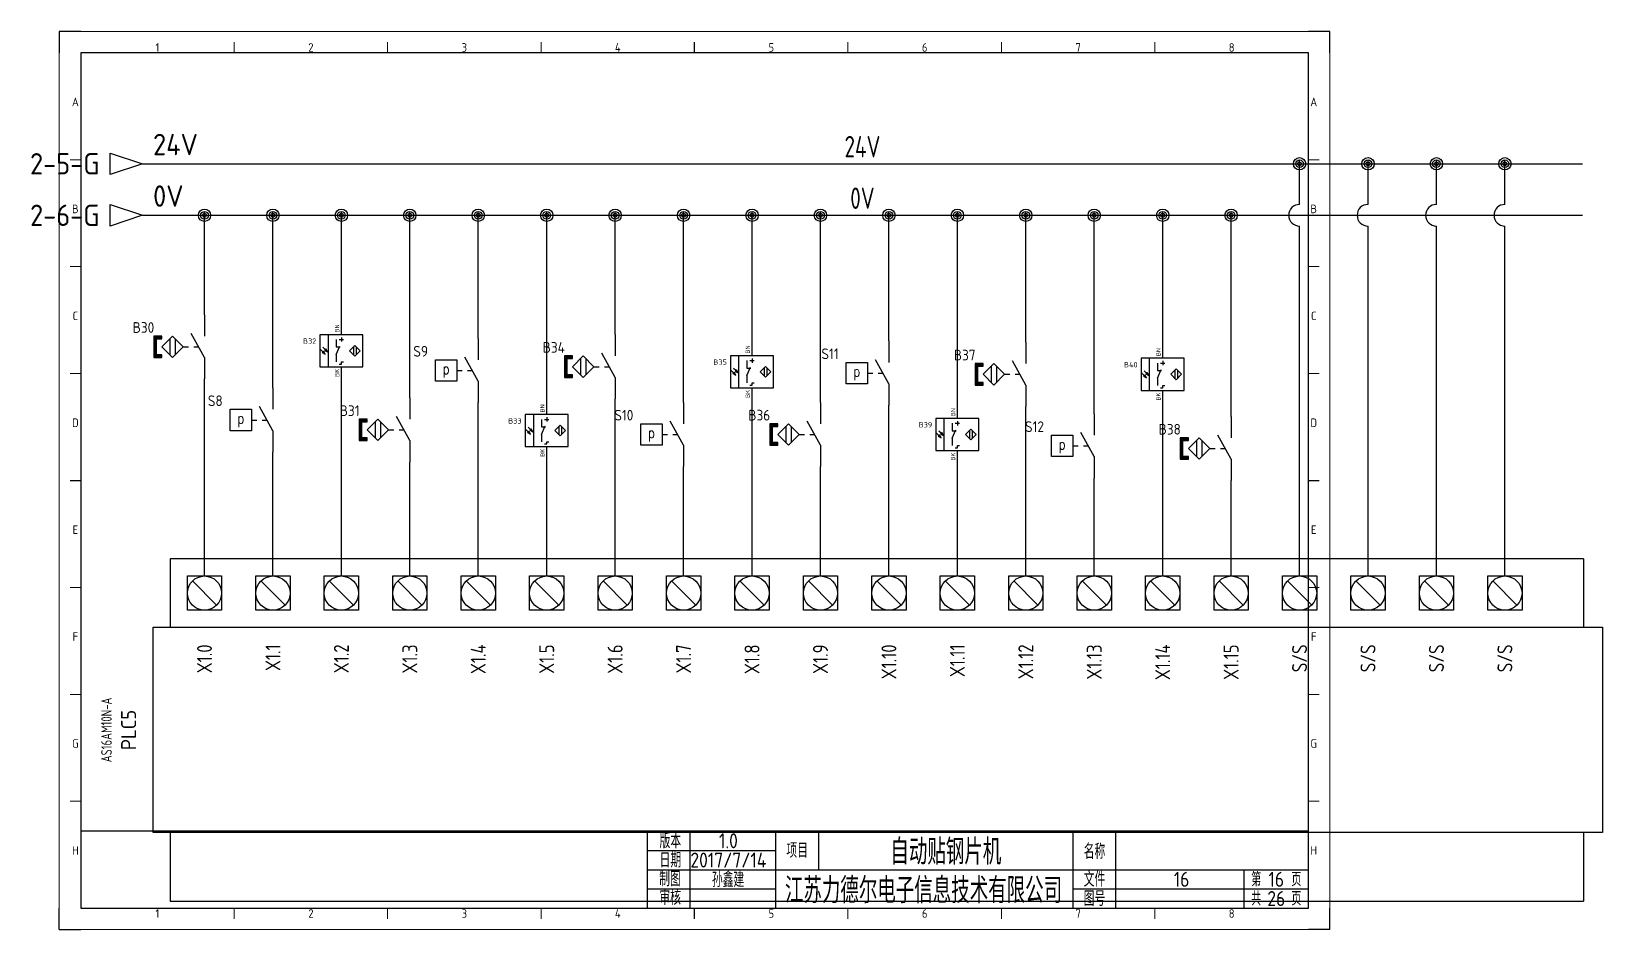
# Model space of a CAD drawing. Header units: millimetres. Extents: x 2023 to 2390, y 1387 to 1597.
import ezdxf
from ezdxf.enums import TextEntityAlignment as Align

# ---------------------------------------------------------------- set-up
doc = ezdxf.new("R2010")
doc.units = ezdxf.units.MM
for name, color, linetype in [('AE_BOR', 1, 'Continuous'), ('DESC', 150, 'Continuous'), ('SYMS', 7, 'Continuous'), ('TAGS', 150, 'Continuous'), ('TERMS', 123, 'Continuous'), ('WIRENO', 72, 'Continuous'), ('WIREREF_DEST', 52, 'Continuous'), ('WIRES', 7, 'Continuous'), ('XREF', 7, 'Continuous'), ('图框_标题栏属性', 1, 'Continuous'), ('图框_标题栏文字', 6, 'Continuous')]:
    doc.layers.add(name, color=color, linetype=linetype)
doc.styles.add('ACGBTS', font='ISOCP.SHX')
doc.styles.add('PIN', font='simplex', dxfattribs={"width": 0.75})
doc.styles.get("Standard").update_dxf_attribs({"font": 'arial.ttf'})
doc.styles.add('WD_IEC', font='ISOCP2.shx', dxfattribs={"height": 4, "bigfont": 'gbcbig.shx'})
doc.styles.add('工程字', font='gbenor.shx', dxfattribs={"bigfont": 'gbcbig.shx'})

# ---------------------------------------------------------------- blocks, each defined once
blk = doc.blocks.new('Border')
for p, q in [((584, 410), (10, 410)), ((10, 410), (10, 10)), ((584, 10), (584, 410)), ((10, 10), (584, 10))]:
    blk.add_line(p, q)
at = {"layer": 'AE_BOR', "color": 1, "lineweight": 30}
for p, q in [((10, 420), (0, 420)), ((0, 420), (0, 410)), ((594, 420), (584, 420)), ((594, 410), (594, 420)), ((297, 410), (297, 415)), ((5, 210), (10, 210)), ((584, 210), (589, 210)), ((0, 0), (0, 10)), ((297, 5), (297, 10)), ((594, 0), (594, 10)), ((0, 0), (10, 0)), ((594, 0), (584, 0))]:
    blk.add_line(p, q, dxfattribs=at)
at = {"layer": 'AE_BOR', "color": 1, "lineweight": 15}
for p, q in [((0, 420), (594, 420)), ((0, 0), (0, 420)), ((594, 420), (594, 0)), ((81.75, 410), (81.75, 415)), ((153.5, 410), (153.5, 415)), ((225.25, 410), (225.25, 415)), ((368.75, 410), (368.75, 415)), ((440.5, 410), (440.5, 415)), ((512.25, 410), (512.25, 415)), ((10, 360), (5, 360)), ((589, 360), (584, 360)), ((10, 310), (5, 310)), ((589, 310), (584, 310)), ((10, 260), (5, 260)), ((589, 260), (584, 260)), ((10, 160), (5, 160)), ((589, 160), (584, 160)), ((10, 110), (5, 110)), ((589, 110), (584, 110)), ((10, 60), (5, 60)), ((589, 60), (584, 60)), ((81.75, 5), (81.75, 10)), ((153.5, 5), (153.5, 10)), ((225.25, 5), (225.25, 10)), ((368.75, 5), (368.75, 10)), ((440.5, 5), (440.5, 10)), ((512.25, 5), (512.25, 10)), ((594, 0), (0, 0))]:
    blk.add_line(p, q, dxfattribs=at)
at = {"layer": 'AE_BOR', "color": 1, "lineweight": 15, "style": 'ACGBTS'}
for s, p in [('1', (45.875, 412.5)), ('2', (117.625, 412.5)), ('3', (189.375, 412.5)), ('4', (261.125, 412.5)), ('5', (332.875, 412.5)), ('6', (404.625, 412.5)), ('7', (476.375, 412.5)), ('8', (548.125, 412.5)), ('A', (7.5, 387)), ('A', (586.5, 387)), ('B', (7.5, 337)), ('B', (586.5, 337)), ('C', (7.5, 287)), ('C', (586.5, 287)), ('D', (7.5, 237)), ('D', (586.5, 237)), ('E', (7.5, 187)), ('E', (586.5, 187)), ('F', (7.5, 137)), ('F', (586.5, 137)), ('G', (7.5, 87)), ('G', (586.5, 87)), ('H', (7.5, 37)), ('H', (586.5, 37)), ('1', (45.875, 7.5)), ('2', (117.625, 7.5)), ('3', (189.375, 7.5)), ('4', (261.125, 7.5)), ('5', (332.875, 7.5)), ('6', (404.625, 7.5)), ('7', (476.375, 7.5)), ('8', (548.125, 7.5))]:
    blk.add_text(s, height=4, dxfattribs=at).set_placement(p, align=Align.MIDDLE)
blk = doc.blocks.new('LdrDkA4')
for p, q in [((132.5, 0), (132.5, 18)), ((142.5, 0), (142.5, 18)), ((162.5, 0), (162.5, 18)), ((162.5, 0), (162.5, 18)), ((162.5, 0), (162.5, 18)), ((172.5, 18), (172.5, 13.5)), ((232, 0), (232, 18)), ((242, 0), (242, 18)), ((132.5, 13.5), (162.5, 13.5)), ((172.5, 13.5), (172.5, 9)), ((132.5, 9), (162.99, 9)), ((162.5, 9), (287, 9)), ((272, 0), (272, 9)), ((132.5, 4.5), (162.5, 4.5)), ((232, 4.5), (287, 4.5)), ((142.5, 2.09), (142.5, 2.09)), ((142.5, 2.09), (142.5, 2.09))]:
    blk.add_line(p, q)
blk.add_lwpolyline([(132.5, 18), (0, 18), (0, 0), (132.5, 0)], close=True)
blk.add_lwpolyline([(132.5, 0), (287, 0), (287, 18), (132.5, 18)])
at = {"flags": 9}
blk.add_attdef('WD_TB', (0, 0), '', height=2.5, dxfattribs=at)
at = {"layer": '图框_标题栏属性', "style": '工程字'}
for tag, height, p in [('版本', 3.5, (151.42, 15.75)), ('项目', 6, (202.25, 13.5)), ('名称', 3.5, (264.42, 13.27)), ('日期', 3.5, (151.42, 11.25)), ('制图', 3.5, (151.34, 6.85)), ('公司名称', 6, (197.03, 4.5)), ('文件', 3.5, (257.37, 6.75)), ('页数', 3.5, (279.5, 6.75)), ('审核', 3.5, (151.65, 2.36)), ('图号', 3.5, (257.37, 2.25)), ('总数', 3.5, (279.5, 2.25))]:
    blk.add_attdef(tag, text='', height=height, dxfattribs=at).set_placement(p, align=Align.MIDDLE)
at = {"layer": '图框_标题栏文字', "style": '工程字'}
for s, height, p in [('版本', 3.5, (137.85, 15.75)), ('项目', 3.5, (167.5, 13.5)), ('名称', 3.5, (237, 13.27)), ('日期', 3.5, (137.85, 11.25)), ('制图', 3.5, (137.75, 6.85)), ('文件', 3.5, (237, 6.75)), ('第    页', 3.25, (279.5, 6.75)), ('审核', 3.5, (137.81, 2.51)), ('图号', 3.5, (237, 2.25)), ('共    页', 3.25, (279.5, 2.25))]:
    blk.add_text(s, height=height, dxfattribs=at).set_placement(p, align=Align.MIDDLE_CENTER)
blk = doc.blocks.new('PLCIO_AS16AM10N')
for p, q in [((-289.88, 36.99), (-289.88, 20.99)), ((40.47, 36.99), (-289.88, 36.99)), ((40.47, 36.99), (40.47, 20.99)), ((-285.88, 24.99), (-285.88, 32.99)), ((-285.88, 32.99), (-277.88, 32.99)), ((-284.71, 31.82), (-279.05, 26.16)), ((-277.88, 32.99), (-277.88, 24.99)), ((-269.88, 24.99), (-269.88, 32.99)), ((-269.88, 32.99), (-261.88, 32.99)), ((-268.71, 31.82), (-263.05, 26.16)), ((-261.88, 32.99), (-261.88, 24.99)), ((-253.88, 24.99), (-253.88, 32.99)), ((-253.88, 32.99), (-245.88, 32.99)), ((-252.71, 31.82), (-247.05, 26.16)), ((-245.88, 32.99), (-245.88, 24.99)), ((-237.88, 24.99), (-237.88, 32.99)), ((-237.88, 24.99), (-237.88, 32.99)), ((-237.88, 32.99), (-229.88, 32.99)), ((-237.88, 32.99), (-229.88, 32.99)), ((-236.71, 31.82), (-231.05, 26.16)), ((-229.88, 32.99), (-229.88, 24.99)), ((-229.88, 32.99), (-229.88, 24.99)), ((-221.88, 24.99), (-221.88, 32.99)), ((-221.88, 32.99), (-213.88, 32.99)), ((-220.71, 31.82), (-215.05, 26.16)), ((-213.88, 32.99), (-213.88, 24.99)), ((-205.88, 24.99), (-205.88, 32.99)), ((-205.88, 32.99), (-197.88, 32.99)), ((-204.71, 31.82), (-199.05, 26.16)), ((-197.88, 32.99), (-197.88, 24.99)), ((-189.88, 24.99), (-189.88, 32.99)), ((-189.88, 32.99), (-181.88, 32.99)), ((-188.71, 31.82), (-183.05, 26.16)), ((-181.88, 32.99), (-181.88, 24.99)), ((-173.88, 24.99), (-173.88, 32.99)), ((-173.88, 32.99), (-165.88, 32.99)), ((-172.71, 31.82), (-167.05, 26.16)), ((-165.88, 32.99), (-165.88, 24.99)), ((-157.88, 24.99), (-157.88, 32.99)), ((-157.88, 32.99), (-149.88, 32.99)), ((-156.71, 31.82), (-151.05, 26.16)), ((-149.88, 32.99), (-149.88, 24.99)), ((-141.88, 24.99), (-141.88, 32.99)), ((-141.88, 32.99), (-133.88, 32.99)), ((-140.71, 31.82), (-135.05, 26.16)), ((-133.88, 32.99), (-133.88, 24.99)), ((-125.88, 24.99), (-125.88, 32.99)), ((-125.88, 32.99), (-117.88, 32.99)), ((-124.71, 31.82), (-119.05, 26.16)), ((-117.88, 32.99), (-117.88, 24.99)), ((-109.88, 24.99), (-109.88, 32.99)), ((-109.88, 32.99), (-101.88, 32.99)), ((-108.71, 31.82), (-103.05, 26.16)), ((-101.88, 32.99), (-101.88, 24.99)), ((-93.88, 24.99), (-93.88, 32.99)), ((-93.88, 32.99), (-85.88, 32.99)), ((-92.71, 31.82), (-87.05, 26.16)), ((-85.88, 32.99), (-85.88, 24.99)), ((-77.88, 24.99), (-77.88, 32.99)), ((-77.88, 32.99), (-69.88, 32.99)), ((-76.71, 31.82), (-71.05, 26.16)), ((-69.88, 32.99), (-69.88, 24.99)), ((-61.88, 24.99), (-61.88, 32.99)), ((-61.88, 32.99), (-53.88, 32.99)), ((-60.71, 31.82), (-55.05, 26.16)), ((-53.88, 32.99), (-53.88, 24.99)), ((-45.88, 24.99), (-45.88, 32.99)), ((-45.88, 32.99), (-37.88, 32.99)), ((-44.71, 31.82), (-39.05, 26.16)), ((-37.88, 32.99), (-37.88, 24.99)), ((-29.88, 24.99), (-29.88, 32.99)), ((-29.88, 32.99), (-21.88, 32.99)), ((-28.71, 31.82), (-23.05, 26.16)), ((-21.88, 32.99), (-21.88, 24.99)), ((-13.88, 24.99), (-13.88, 32.99)), ((-13.88, 32.99), (-5.88, 32.99)), ((-12.71, 31.82), (-7.05, 26.16)), ((-5.88, 32.99), (-5.88, 24.99)), ((2.12, 24.99), (2.12, 32.99)), ((2.12, 32.99), (10.12, 32.99)), ((3.29, 31.82), (8.95, 26.16)), ((10.12, 32.99), (10.12, 24.99)), ((18.12, 24.99), (18.12, 32.99)), ((18.12, 32.99), (26.12, 32.99)), ((19.29, 31.82), (24.95, 26.16)), ((26.12, 32.99), (26.12, 24.99)), ((-277.88, 24.99), (-285.88, 24.99)), ((-261.88, 24.99), (-269.88, 24.99)), ((-245.88, 24.99), (-253.88, 24.99)), ((-229.88, 24.99), (-237.88, 24.99)), ((-229.88, 24.99), (-237.88, 24.99)), ((-213.88, 24.99), (-221.88, 24.99)), ((-197.88, 24.99), (-205.88, 24.99)), ((-181.88, 24.99), (-189.88, 24.99)), ((-165.88, 24.99), (-173.88, 24.99)), ((-149.88, 24.99), (-157.88, 24.99)), ((-133.88, 24.99), (-141.88, 24.99)), ((-117.88, 24.99), (-125.88, 24.99)), ((-101.88, 24.99), (-109.88, 24.99)), ((-85.88, 24.99), (-93.88, 24.99)), ((-69.88, 24.99), (-77.88, 24.99)), ((-53.88, 24.99), (-61.88, 24.99)), ((-37.88, 24.99), (-45.88, 24.99)), ((-21.88, 24.99), (-29.88, 24.99)), ((-5.88, 24.99), (-13.88, 24.99)), ((10.12, 24.99), (2.12, 24.99)), ((26.12, 24.99), (18.12, 24.99)), ((-293.88, -27.01), (-293.88, 20.99)), ((-293.88, 20.99), (44.95, 20.99)), ((44.95, 20.99), (44.95, -27.01)), ((-289.88, -27.01), (-293.88, -27.01)), ((-289.88, -27.01), (-289.88, -43.01)), ((-49.88, -27.01), (-289.88, -27.01)), ((44.95, -27.01), (-49.88, -27.01)), ((40.47, -27.01), (40.47, -43.01)), ((-289.88, -43.01), (40.47, -43.01))]:
    blk.add_line(p, q)
for centre in [(-281.88, 28.99), (-265.88, 28.99), (-249.88, 28.99), (-233.88, 28.99), (-217.88, 28.99), (-201.88, 28.99), (-185.88, 28.99), (-169.88, 28.99), (-153.88, 28.99), (-137.88, 28.99), (-121.88, 28.99), (-105.88, 28.99), (-89.88, 28.99), (-73.88, 28.99), (-57.88, 28.99), (-41.88, 28.99), (-25.88, 28.99), (-9.88, 28.99), (6.12, 28.99), (22.12, 28.99)]:
    blk.add_circle(centre, 4)
at = {"style": 'WD_IEC'}
for tag, p, width in [('DESCA41', (-283.38, 60.92), 0.9), ('DESCB41', (-276.38, 60.92), 0.9), ('DESCA42', (-267.38, 60.92), 0.9), ('DESCB42', (-260.38, 60.92), 0.9), ('DESCA43', (-251.38, 60.92), 0.9), ('DESCB43', (-244.38, 60.92), 0.9), ('DESCA44', (-235.38, 60.92), 0.9), ('DESCB44', (-228.38, 60.92), 0.9), ('DESCA45', (-219.38, 60.92), 0.9), ('DESCB45', (-212.38, 60.92), 0.9), ('DESCA46', (-203.38, 60.92), 0.9), ('DESCB46', (-196.38, 60.92), 0.9), ('DESCA47', (-187.38, 60.92), 0.9), ('DESCB47', (-180.38, 60.92), 0.9), ('DESCA48', (-171.38, 60.92), 0.9), ('DESCB48', (-164.38, 60.92), 0.9), ('DESCA49', (-155.38, 60.92), 0.9), ('DESCB49', (-148.38, 60.92), 0.9), ('DESCA50', (-139.38, 60.92), 0.9), ('DESCB50', (-132.38, 60.92), 0.9), ('DESCA51', (-123.38, 60.92), 0.9), ('DESCB51', (-116.38, 60.92), 0.9), ('DESCA52', (-107.38, 60.92), 0.9), ('DESCB52', (-100.38, 60.92), 0.9), ('DESCA53', (-91.38, 60.92), 0.9), ('DESCB53', (-84.38, 60.92), 0.9), ('DESCA54', (-75.38, 60.92), 0.9), ('DESCB54', (-68.38, 60.92), 0.9), ('DESCA55', (-59.38, 60.92), 0.9), ('DESCB55', (-52.38, 60.92), 0.9), ('DESCA56', (-43.38, 60.92), 0.9), ('DESCB56', (-36.38, 60.92), 0.9), ('WDTAGALT', (-331.88, -15.01), 0.8)]:
    blk.add_attdef(tag, p, '', height=4, rotation=90, dxfattribs=dict(at, width=width))
at = {"style": 'WD_IEC', "width": 0.9}
for tag, p in [('TERM41', (-279.88, 34.22)), ('TERM42', (-263.88, 34.22)), ('TERM43', (-247.88, 34.22)), ('TERM44', (-231.88, 34.22)), ('TERM45', (-215.88, 34.22)), ('TERM46', (-199.88, 34.22)), ('TERM47', (-183.88, 34.22)), ('TERM48', (-167.88, 34.22)), ('TERM49', (-151.88, 34.22)), ('TERM50', (-135.88, 34.22)), ('TERM51', (-119.88, 34.22)), ('TERM52', (-103.88, 34.22)), ('TERM53', (-87.88, 34.22)), ('TERM54', (-71.88, 34.22)), ('TERM55', (-55.88, 34.22)), ('TERM56', (-39.88, 34.22)), ('TERM57', (-23.88, 34.22)), ('TERM58', (-7.88, 34.22)), ('TERM59', (8.12, 34.22)), ('TERM60', (24.12, 34.22))]:
    blk.add_attdef(tag, text='', height=2.5, rotation=90, dxfattribs=at).set_placement(p, align=Align.TOP_LEFT)
at = {"style": 'WD_IEC', "flags": 1}
for tag, p in [('X2TERM41', (-281.88, 32.99)), ('X2TERM42', (-265.88, 32.99)), ('X2TERM43', (-249.88, 32.99)), ('X2TERM44', (-233.88, 32.99)), ('X2TERM45', (-217.88, 32.99)), ('X2TERM46', (-201.88, 32.99)), ('X2TERM47', (-185.88, 32.99)), ('X2TERM48', (-169.88, 32.99)), ('X2TERM49', (-153.88, 32.99)), ('X2TERM50', (-137.88, 32.99)), ('X2TERM51', (-121.88, 32.99)), ('X2TERM52', (-105.88, 32.99)), ('X2TERM53', (-89.88, 32.99)), ('X2TERM54', (-73.88, 32.99)), ('X2TERM55', (-57.88, 32.99)), ('X2TERM56', (-41.88, 32.99)), ('X2TERM57', (-25.88, 32.99)), ('X2TERM58', (-9.88, 32.99)), ('X2TERM59', (6.12, 32.99)), ('X2TERM60', (22.12, 32.99))]:
    blk.add_attdef(tag, p, '', height=0.35, rotation=90, dxfattribs=at)
at = {"style": 'WD_IEC', "width": 0.9}
for tag, p in [('TAGA41', (-281.88, 16.99)), ('TAGA42', (-265.88, 16.99)), ('TAGA43', (-249.88, 16.99)), ('TAGA44', (-233.88, 16.99)), ('TAGA45', (-217.88, 16.99)), ('TAGA46', (-201.88, 16.99)), ('TAGA47', (-185.88, 16.99)), ('TAGA48', (-169.88, 16.99)), ('TAGA49', (-153.88, 16.99)), ('TAGA50', (-137.88, 16.99)), ('TAGA51', (-121.88, 16.99)), ('TAGA52', (-105.88, 16.99)), ('TAGA53', (-89.88, 16.99)), ('TAGA54', (-73.88, 16.99)), ('TAGA55', (-57.88, 16.99)), ('TAGA56', (-41.88, 16.99)), ('TERMDESC57', (-25.88, 16.99)), ('TERMDESC58', (-9.88, 16.99)), ('TERMDESC59', (6.12, 16.99)), ('TERMDESC60', (22.12, 16.99))]:
    blk.add_attdef(tag, text='', height=3.5, rotation=90, dxfattribs=at).set_placement(p, align=Align.MIDDLE_RIGHT)
at = {"linetype": 'Continuous', "style": 'WD_IEC', "flags": 9}
for tag, p in [('ASSYCODE', (-320.88, 4.35)), ('FAMILY', (-320.09, 4.38))]:
    blk.add_attdef(tag, text='', height=0.32, rotation=90, dxfattribs=at).set_placement(p, align=Align.CENTER)
at = {"style": 'WD_IEC'}
for tag, p in [('LINE1', (-312.59, -3.01)), ('LINE2', (-307.59, -3.01)), ('TAG1', (-297.88, -3.01))]:
    blk.add_attdef(tag, text='', height=3.5, rotation=90, dxfattribs=at).set_placement(p, align=Align.CENTER)
for tag, width, p in [('INST', 0.8, (-328.04, -3.01)), ('LOC', 0.8, (-324.6, -3.01)), ('MFG', 0.8, (-320.59, -3.01)), ('CAT', 0.9, (-317.09, -3.01)), ('DESC', 0.8, (-303.54, -3.01))]:
    blk.add_attdef(tag, text='', height=2.5, rotation=90, dxfattribs=dict(at, width=width)).set_placement(p, align=Align.CENTER)
blk = doc.blocks.new('HA1D3')
blk.add_lwpolyline([(0, 0), (-3.75, -1.25), (-3.75, 1.25)], close=True)
at = {"style": 'WD_IEC', "flags": 1}
blk.add_attdef('SIGCODE', text='', height=1, dxfattribs=at).set_placement((-2.5, 1.8), align=Align.RIGHT)
at = {"style": 'WD_IEC'}
for tag, p, height, flags in [('WIRENO', (1.25, 1), 2.5, 8), ('X1TERM01', (0, 0), 0.32, 1)]:
    blk.add_attdef(tag, p, '', height=height, dxfattribs=dict(at, flags=flags))
blk.add_attdef('XREF', text='', height=2.5, dxfattribs=at).set_placement((-5, 0), align=Align.MIDDLE_RIGHT)
blk.add_attdef('DESC1', text='', height=2.5, dxfattribs=at).set_placement((1.25, -1), align=Align.TOP_LEFT)
blk = doc.blocks.new('WD_WNH')
at = {"linetype": 'Continuous', "style": 'WD_IEC', "width": 0.8}
blk.add_attdef('WIRENO', text='', height=2.5, dxfattribs=at).set_placement((0, 0.75), align=Align.CENTER)
at = {"style": 'WD_IEC', "flags": 1}
for tag, p in [('W08USER', (0, 0.375)), ('W04USER', (0, 0.875)), ('W05USER', (0, 0.75)), ('W09USER', (0, 0.25)), ('W03USER', (0, 1)), ('W06USER', (0, 0.625)), ('W07USER', (0, 0.5)), ('W02USER', (0, 1.125)), ('W01USER', (0, 1.25)), ('W10USER', (0, 0.125))]:
    blk.add_attdef(tag, text='', height=0.08, dxfattribs=at).set_placement(p, align=Align.CENTER)
blk = doc.blocks.new('WDDOT')
for radius in [0.72, 0.449, 0.223]:
    blk.add_circle((0, 0), radius)
blk = doc.blocks.new('VPX11M')
for p, q in [((0, 7.5), (0, 2.5)), ((-8.125, 1.875), (-8.125, -1.875)), ((-6.875, 1.875), (-6.875, -1.875)), ((-5, 0), (-3.75, 0)), ((0, -2.5), (-3.125, 3.125)), ((-2.5, 0), (-1.389, 0)), ((0, -2.5), (0, -7.5))]:
    blk.add_line(p, q)
for points in [[(-11.25, 1.875), (-10, 1.875), (-10, 2.5), (-11.875, 2.5), (-11.875, -2.5), (-10, -2.5), (-10, -1.875), (-11.25, -1.875)], [(-7.5, 2.5), (-5, 0), (-7.5, -2.5), (-10, 0)]]:
    blk.add_lwpolyline(points, close=True)
for points in [[(-11.875, 2.5), (-11.875, 1.875), (-10, 2.5), (-10, 1.875)], [(-11.875, 1.875), (-11.875, -1.875), (-11.25, 1.875), (-11.25, -1.875)], [(-11.875, -1.875), (-11.875, -2.5), (-10, -1.875), (-10, -2.5)]]:
    blk.add_solid(points)
at = {"style": 'WD_IEC'}
for tag, p in [('INST', (-11.75, 10.25)), ('LOC', (-11.75, 6.75)), ('TAG1', (-11.75, 3.25)), ('DESC1', (-11.75, -9.85)), ('DESC2', (-11.75, -13.35)), ('DESC3', (-11.75, -16.85))]:
    blk.add_attdef(tag, text='', height=2.5, dxfattribs=at).set_placement(p, align=Align.RIGHT)
at = {"style": 'WD_IEC', "flags": 1}
for tag, p, height in [('X2TERM01', (0, 7.5), 0.32), ('MFG', (2.75, 6.5), 1.5), ('CAT', (2.75, 4), 1.5), ('X1LINK', (0, 0), 0.32), ('ASSYCODE', (1, -4), 1), ('CONTACT', (1, -2.5), 1), ('COMMON', (2.25, -3.75), 1), ('X8TERM02', (0, -7.5), 0.32), ('FAMILY', (1, -5.5), 1), ('CATDESC', (1, -7), 1)]:
    blk.add_attdef(tag, p, '', height=height, dxfattribs=at)
at = {"style": 'WD_IEC'}
blk.add_attdef('TERM01', text='', height=2, rotation=90, dxfattribs=at).set_placement((-1, 7.5), align=Align.RIGHT)
blk.add_attdef('TERM02', (-1, -7.5), '', height=2, rotation=90, dxfattribs=at)
at = {"lineweight": 15, "style": 'WD_IEC'}
for tag, p in [('XREF', (-11.75, -6)), ('WDTAGALT', (-11.5, -20))]:
    blk.add_attdef(tag, text='', height=2.5, dxfattribs=at).set_placement(p, align=Align.RIGHT)
blk = doc.blocks.new('VPS11')
for p, q in [((0, 7.5), (0, 2.5)), ((-5, 0), (-3.75, 0)), ((0, -2.5), (-3.12, 3.12)), ((-2.5, 0), (-1.39, 0)), ((0, -2.5), (0, -7.5))]:
    blk.add_line(p, q)
blk.add_lwpolyline([(-5, 2.5), (-5, -2.5), (-10, -2.5), (-10, 2.5)], close=True)
at = {"style": 'PIN', "width": 0.75}
blk.add_text('p', height=2.5, dxfattribs=at).set_placement((-7.5, 0), align=Align.MIDDLE)
at = {"style": 'WD_IEC'}
for tag, p in [('INST', (-11.75, 10.25)), ('LOC', (-11.75, 6.75)), ('TAG1', (-11.75, 3.25)), ('RATING1', (-11.75, -1.35)), ('DESC1', (-11.75, -9.85)), ('DESC2', (-11.75, -13.35)), ('DESC3', (-11.75, -16.85))]:
    blk.add_attdef(tag, text='', height=2.5, dxfattribs=at).set_placement(p, align=Align.RIGHT)
at = {"style": 'WD_IEC', "flags": 1}
for tag, p, height in [('X2TERM01', (0, 7.5), 0.32), ('MFG', (2.75, 6.5), 1.5), ('CAT', (2.75, 4), 1.5), ('X1LINK', (0, 0), 0.32), ('ASSYCODE', (1, -4), 1), ('CONTACT', (1, -2.5), 1), ('COMMON', (2.25, -3.75), 1), ('X8TERM02', (0, -7.5), 0.32), ('FAMILY', (1, -5.5), 1), ('CATDESC', (1, -7), 1)]:
    blk.add_attdef(tag, p, '', height=height, dxfattribs=at)
at = {"style": 'WD_IEC'}
blk.add_attdef('TERM01', text='', height=2, rotation=90, dxfattribs=at).set_placement((-1, 7.5), align=Align.RIGHT)
blk.add_attdef('TERM02', (-1, -7.5), '', height=2, rotation=90, dxfattribs=at)
at = {"lineweight": 15, "style": 'WD_IEC'}
for tag, p in [('XREF', (-11.75, -6)), ('WDTAGALT', (-11.25, -20.13))]:
    blk.add_attdef(tag, text='', height=2.5, dxfattribs=at).set_placement(p, align=Align.RIGHT)
blk = doc.blocks.new('VPE12PE2')
for p, q in [((-6.25, 7.5), (-6.25, -7.5)), ((-8.66, -0.53), (-9.72, 0.53)), ((-7.59, 0.53), (-8.66, 1.59)), ((-7.24, 0.88), (-7.95, 0.18)), ((-7.95, 0.18), (-6.53, -0.53)), ((-6.53, -0.53), (-7.24, 0.88)), ((-2.5, 5.25), (-2.5, 1.75)), ((-2.5, -1.75), (-0.75, 2.19)), ((-2.5, 1.75), (-0.49, 1.75)), ((-1, 5.25), (1, 5.25)), ((0, 6.25), (0, 4.25)), ((5.62, 1.87), (5.62, -1.88)), ((6.88, 1.87), (6.88, -1.88)), ((-8.3, -0.18), (-9.01, -0.88)), ((-9.01, -0.88), (-7.59, -1.59)), ((-7.59, -1.59), (-8.3, -0.18)), ((-2.5, -1.75), (-2.5, -5.25)), ((-1, -6.25), (0, -6.25)), ((0, -6.25), (0, -5.25)), ((0, -5.25), (1, -5.25))]:
    blk.add_line(p, q)
for points in [[(-10, -7.5), (10, -7.5), (10, 7.5), (-10, 7.5)], [(6.25, 2.5), (8.75, 0), (6.25, -2.5), (3.75, 0)]]:
    blk.add_lwpolyline(points, close=True)
for points in [[(-7.24, 0.88), (-7.95, 0.18), (-6.53, -0.53)], [(-8.3, -0.18), (-9.01, -0.88), (-7.59, -1.59)]]:
    blk.add_solid(points)
at = {"style": 'WD_IEC'}
blk.add_attdef('TERM02', (-1, 8.5), '', height=2, rotation=90, dxfattribs=at)
for tag, p in [('INST', (-11.75, 10.25)), ('LOC', (-11.75, 6.75)), ('XREF', (-11.75, -1.35)), ('TAG1', (-11.75, 3.25)), ('DESC2', (-11.75, -8.7)), ('DESC1', (-11.75, -5.2)), ('WDTAGALT', (-11.5, -15.5)), ('DESC3', (-11.75, -12.2))]:
    blk.add_attdef(tag, text='', height=2.5, dxfattribs=at).set_placement(p, align=Align.RIGHT)
at = {"style": 'WD_IEC', "flags": 1}
for tag, p, height in [('X2TERM02', (0, 7.5), 0.32), ('MFG', (12.75, 6.5), 1.5), ('CAT', (12.75, 4), 1.5), ('X8TERM01', (0, -7.5), 0.32), ('ASSYCODE', (11, -4), 1), ('FAMILY', (11, -5.5), 1), ('CATDESC', (11, -7), 1)]:
    blk.add_attdef(tag, p, '', height=height, dxfattribs=at)
at = {"style": 'WD_IEC'}
blk.add_attdef('TERM01', text='', height=2, rotation=90, dxfattribs=at).set_placement((-1, -8.5), align=Align.RIGHT)

msp = doc.modelspace()

# ---------------------------------------------------------------- linework, layer by layer
at = {"layer": 'WIRES'}
for p, q in [((2048.71, 1566.47), (2385.36, 1566.47)), ((2319.23, 1556.96), (2319.23, 1567.2)), ((2335.23, 1556.96), (2335.23, 1567.2)), ((2351.23, 1556.96), (2351.23, 1567.2)), ((2367.23, 1556.96), (2367.23, 1567.2)), ((2048.71, 1554.42), (2385.36, 1554.42)), ((2063.23, 1531.19), (2063.23, 1555.17)), ((2079.23, 1514.06), (2079.23, 1555.17)), ((2095.23, 1526.51), (2095.23, 1555.17)), ((2111.23, 1511.74), (2111.23, 1555.17)), ((2127.23, 1525.63), (2127.23, 1555.17)), ((2143.23, 1507.83), (2143.23, 1555.17)), ((2159.23, 1526.53), (2159.23, 1555.17)), ((2175.23, 1510.69), (2175.23, 1555.17)), ((2191.23, 1521.59), (2191.23, 1555.17)), ((2207.23, 1510.69), (2207.23, 1555.17)), ((2223.23, 1525.04), (2223.23, 1555.17)), ((2239.23, 1506.94), (2239.23, 1555.17)), ((2255.23, 1524.74), (2255.23, 1555.17)), ((2271.23, 1508), (2271.23, 1555.17)), ((2287.23, 1520.99), (2287.23, 1555.17)), ((2303.23, 1507.4), (2303.23, 1555.17)), ((2319.23, 1470.09), (2319.23, 1551.88)), ((2335.23, 1470.09), (2335.23, 1551.88)), ((2351.23, 1470.09), (2351.23, 1551.88)), ((2367.23, 1470.09), (2367.23, 1551.88)), ((2095.23, 1470.09), (2095.23, 1519.01)), ((2063.23, 1470.09), (2063.23, 1516.19)), ((2191.23, 1470.09), (2191.23, 1514.09)), ((2287.23, 1470.09), (2287.23, 1513.49)), ((2127.23, 1470.09), (2127.23, 1510.63)), ((2159.23, 1470.09), (2159.23, 1511.53)), ((2223.23, 1470.09), (2223.23, 1510.04)), ((2255.23, 1470.09), (2255.23, 1509.74)), ((2079.23, 1470.09), (2079.23, 1499.06)), ((2143.23, 1470.09), (2143.23, 1500.33)), ((2239.23, 1470.09), (2239.23, 1499.44)), ((2111.23, 1470.09), (2111.23, 1496.74)), ((2175.23, 1470.09), (2175.23, 1495.69)), ((2207.23, 1470.09), (2207.23, 1495.69)), ((2271.23, 1470.09), (2271.23, 1493)), ((2303.23, 1470.09), (2303.23, 1492.4))]:
    msp.add_line(p, q, dxfattribs=at)
for centre in [(2319.23, 1554.42), (2335.23, 1554.42), (2351.23, 1554.42), (2367.23, 1554.42)]:
    msp.add_arc(centre, 2.54, 90, 270, dxfattribs=at)

# ---------------------------------------------------------------- block references
msp.add_blockref('LdrDkA4', (2034.29, 1392.42)).add_auto_attribs({'总数': '26', '页数': '16', '文件': '16', '公司名称': '江苏力德尔电子信息技术有限公司', '项目': '自动贴钢片机', '制图': '孙鑫建', '日期': '2017/7/14', '版本': '1.0'})
at = {"layer": 'AE_BOR', "xscale": 0.5, "yscale": 0.5, "zscale": 0.5}
msp.add_blockref('Border', (2029.29, 1387.42), dxfattribs=at)
at = {"layer": 'SYMS'}
ref = msp.add_blockref('HA1D3', (2048.71, 1566.47), dxfattribs=dict(at, xscale=2, yscale=2, zscale=2))
ref.add_attrib('XREF', '2-5-G', dxfattribs={"layer": 'XREF', "height": 5, "style": 'WD_IEC'}).set_placement((2038.71, 1566.47), align=Align.MIDDLE_RIGHT)
ref.add_attrib('WIRENO', '24V', (2051.21, 1568.47), dxfattribs={"layer": 'WIREREF_DEST', "height": 5, "style": 'WD_IEC', "flags": 8})
at = {"layer": 'SYMS', "xscale": 2, "yscale": 2, "zscale": 2}
for p in [(2319.23, 1566.47), (2335.23, 1566.47), (2351.23, 1566.47), (2367.23, 1566.47), (2063.23, 1554.42), (2079.23, 1554.42), (2095.23, 1554.42), (2111.23, 1554.42), (2127.23, 1554.42), (2143.23, 1554.42), (2159.23, 1554.42), (2175.23, 1554.42), (2191.23, 1554.42), (2207.23, 1554.42), (2223.23, 1554.42), (2239.23, 1554.42), (2255.23, 1554.42), (2271.23, 1554.42), (2287.23, 1554.42), (2303.23, 1554.42)]:
    msp.add_blockref('WDDOT', p, dxfattribs=at)
at = {"layer": 'SYMS'}
ref = msp.add_blockref('HA1D3', (2048.71, 1554.42), dxfattribs=dict(at, xscale=2, yscale=2, zscale=2))
ref.add_attrib('XREF', '2-6-G', dxfattribs={"layer": 'XREF', "height": 5, "style": 'WD_IEC'}).set_placement((2038.71, 1554.42), align=Align.MIDDLE_RIGHT)
ref.add_attrib('WIRENO', '0V', (2051.21, 1556.42), dxfattribs={"layer": 'WIREREF_DEST', "height": 5, "style": 'WD_IEC', "flags": 8})
ref = msp.add_blockref('VPX11M', (2063.23, 1523.69), dxfattribs=at)
ref.add_attrib('TAG1', 'B30', dxfattribs={"layer": 'TAGS', "height": 2.5, "style": 'WD_IEC'}).set_placement((2051.48, 1526.94), align=Align.RIGHT)
ref = msp.add_blockref('VPE12PE2', (2095.23, 1522.76), dxfattribs=dict(at, xscale=0.5, yscale=0.5, zscale=0.5))
ref.add_attrib('TERM02', 'BN', (2094.73, 1527.01), dxfattribs={"layer": 'TERMS', "height": 1, "rotation": 90, "style": 'WD_IEC'})
ref.add_attrib('TERM01', 'BK', dxfattribs={"layer": 'TERMS', "height": 1, "rotation": 90, "style": 'WD_IEC'}).set_placement((2094.73, 1518.51), align=Align.RIGHT)
ref.add_attrib('TAG1', 'B32', dxfattribs={"layer": 'TAGS', "height": 1.25, "style": 'WD_IEC'}).set_placement((2089.36, 1524.39), align=Align.RIGHT)
ref = msp.add_blockref('VPS11', (2127.23, 1518.13), dxfattribs=at)
ref.add_attrib('TAG1', 'S9', dxfattribs={"layer": 'TAGS', "height": 2.5, "style": 'WD_IEC'}).set_placement((2115.48, 1521.38), align=Align.RIGHT)
ref = msp.add_blockref('VPX11M', (2159.23, 1519.03), dxfattribs=at)
ref.add_attrib('TAG1', 'B34', dxfattribs={"layer": 'TAGS', "height": 2.5, "style": 'WD_IEC'}).set_placement((2147.48, 1522.28), align=Align.RIGHT)
ref = msp.add_blockref('VPS11', (2223.23, 1517.54), dxfattribs=at)
ref.add_attrib('TAG1', 'S11', dxfattribs={"layer": 'TAGS', "height": 2.5, "style": 'WD_IEC'}).set_placement((2211.48, 1520.79), align=Align.RIGHT)
ref = msp.add_blockref('VPX11M', (2255.23, 1517.24), dxfattribs=at)
ref.add_attrib('TAG1', 'B37', dxfattribs={"layer": 'TAGS', "height": 2.5, "style": 'WD_IEC'}).set_placement((2243.48, 1520.49), align=Align.RIGHT)
ref = msp.add_blockref('VPE12PE2', (2191.23, 1517.84), dxfattribs=dict(at, xscale=0.5, yscale=0.5, zscale=0.5))
ref.add_attrib('TERM02', 'BN', (2190.73, 1522.09), dxfattribs={"layer": 'TERMS', "height": 1, "rotation": 90, "style": 'WD_IEC'})
ref.add_attrib('TERM01', 'BK', dxfattribs={"layer": 'TERMS', "height": 1, "rotation": 90, "style": 'WD_IEC'}).set_placement((2190.73, 1513.59), align=Align.RIGHT)
ref.add_attrib('TAG1', 'B35', dxfattribs={"layer": 'TAGS', "height": 1.25, "style": 'WD_IEC'}).set_placement((2185.36, 1519.46), align=Align.RIGHT)
ref = msp.add_blockref('VPE12PE2', (2287.23, 1517.24), dxfattribs=dict(at, xscale=0.5, yscale=0.5, zscale=0.5))
ref.add_attrib('TERM02', 'BN', (2286.73, 1521.49), dxfattribs={"layer": 'TERMS', "height": 1, "rotation": 90, "style": 'WD_IEC'})
ref.add_attrib('TERM01', 'BK', dxfattribs={"layer": 'TERMS', "height": 1, "rotation": 90, "style": 'WD_IEC'}).set_placement((2286.73, 1512.99), align=Align.RIGHT)
ref.add_attrib('TAG1', 'B40', dxfattribs={"layer": 'TAGS', "height": 1.25, "style": 'WD_IEC'}).set_placement((2281.36, 1518.87), align=Align.RIGHT)
ref = msp.add_blockref('VPS11', (2079.23, 1506.56), dxfattribs=at)
ref.add_attrib('TAG1', 'S8', dxfattribs={"layer": 'TAGS', "height": 2.5, "style": 'WD_IEC'}).set_placement((2067.48, 1509.81), align=Align.RIGHT)
ref = msp.add_blockref('VPX11M', (2111.23, 1504.24), dxfattribs=at)
ref.add_attrib('TAG1', 'B31', dxfattribs={"layer": 'TAGS', "height": 2.5, "style": 'WD_IEC'}).set_placement((2099.48, 1507.49), align=Align.RIGHT)
ref = msp.add_blockref('VPE12PE2', (2143.23, 1504.08), dxfattribs=dict(at, xscale=0.5, yscale=0.5, zscale=0.5))
ref.add_attrib('TERM02', 'BN', (2142.73, 1508.33), dxfattribs={"layer": 'TERMS', "height": 1, "rotation": 90, "style": 'WD_IEC'})
ref.add_attrib('TERM01', 'BK', dxfattribs={"layer": 'TERMS', "height": 1, "rotation": 90, "style": 'WD_IEC'}).set_placement((2142.73, 1499.83), align=Align.RIGHT)
ref.add_attrib('TAG1', 'B33', dxfattribs={"layer": 'TAGS', "height": 1.25, "style": 'WD_IEC'}).set_placement((2137.36, 1505.71), align=Align.RIGHT)
ref = msp.add_blockref('VPS11', (2175.23, 1503.19), dxfattribs=at)
ref.add_attrib('TAG1', 'S10', dxfattribs={"layer": 'TAGS', "height": 2.5, "style": 'WD_IEC'}).set_placement((2163.48, 1506.44), align=Align.RIGHT)
ref = msp.add_blockref('VPX11M', (2207.23, 1503.19), dxfattribs=at)
ref.add_attrib('TAG1', 'B36', dxfattribs={"layer": 'TAGS', "height": 2.5, "style": 'WD_IEC'}).set_placement((2195.48, 1506.44), align=Align.RIGHT)
ref = msp.add_blockref('VPE12PE2', (2239.23, 1503.19), dxfattribs=dict(at, xscale=0.5, yscale=0.5, zscale=0.5))
ref.add_attrib('TERM02', 'BN', (2238.73, 1507.44), dxfattribs={"layer": 'TERMS', "height": 1, "rotation": 90, "style": 'WD_IEC'})
ref.add_attrib('TERM01', 'BK', dxfattribs={"layer": 'TERMS', "height": 1, "rotation": 90, "style": 'WD_IEC'}).set_placement((2238.73, 1498.94), align=Align.RIGHT)
ref.add_attrib('TAG1', 'B39', dxfattribs={"layer": 'TAGS', "height": 1.25, "style": 'WD_IEC'}).set_placement((2233.36, 1504.82), align=Align.RIGHT)
ref = msp.add_blockref('VPS11', (2271.23, 1500.5), dxfattribs=at)
ref.add_attrib('TAG1', 'S12', dxfattribs={"layer": 'TAGS', "height": 2.5, "style": 'WD_IEC'}).set_placement((2259.48, 1503.75), align=Align.RIGHT)
ref = msp.add_blockref('VPX11M', (2303.23, 1499.9), dxfattribs=at)
ref.add_attrib('TAG1', 'B38', dxfattribs={"layer": 'TAGS', "height": 2.5, "style": 'WD_IEC'}).set_placement((2291.48, 1503.15), align=Align.RIGHT)
ref = msp.add_blockref('PLCIO_AS16AM10N', (2345.11, 1437.1), dxfattribs=at)
ref.add_attrib('TAGA47', 'X1.6', dxfattribs={"layer": 'TAGS', "height": 3.5, "rotation": 90, "style": 'WD_IEC', "width": 0.9}).set_placement((2159.23, 1454.09), align=Align.MIDDLE_RIGHT)
ref.add_attrib('TAGA45', 'X1.4', dxfattribs={"layer": 'TAGS', "height": 3.5, "rotation": 90, "style": 'WD_IEC', "width": 0.9}).set_placement((2127.23, 1454.09), align=Align.MIDDLE_RIGHT)
ref.add_attrib('TAGA43', 'X1.2', dxfattribs={"layer": 'TAGS', "height": 3.5, "rotation": 90, "style": 'WD_IEC', "width": 0.9}).set_placement((2095.23, 1454.09), align=Align.MIDDLE_RIGHT)
ref.add_attrib('TAGA42', 'X1.1', dxfattribs={"layer": 'TAGS', "height": 3.5, "rotation": 90, "style": 'WD_IEC', "width": 0.9}).set_placement((2079.23, 1454.09), align=Align.MIDDLE_RIGHT)
ref.add_attrib('TAGA41', 'X1.0', dxfattribs={"layer": 'TAGS', "height": 3.5, "rotation": 90, "style": 'WD_IEC', "width": 0.9}).set_placement((2063.23, 1454.09), align=Align.MIDDLE_RIGHT)
ref.add_attrib('TAG1', 'PLC5', dxfattribs={"layer": 'TAGS', "height": 3.5, "rotation": 90, "style": 'WD_IEC'}).set_placement((2047.23, 1434.09), align=Align.CENTER)
ref.add_attrib('DESC', 'AS16AM10N-A', dxfattribs={"layer": 'DESC', "height": 2.5, "rotation": 90, "style": 'WD_IEC', "width": 0.8}).set_placement((2041.57, 1434.09), align=Align.CENTER)
ref.add_attrib('TAGA44', 'X1.3', dxfattribs={"layer": 'TAGS', "height": 3.5, "rotation": 90, "style": 'WD_IEC', "width": 0.9}).set_placement((2111.23, 1454.09), align=Align.MIDDLE_RIGHT)
ref.add_attrib('TAGA46', 'X1.5', dxfattribs={"layer": 'TAGS', "height": 3.5, "rotation": 90, "style": 'WD_IEC', "width": 0.9}).set_placement((2143.23, 1454.09), align=Align.MIDDLE_RIGHT)
ref.add_attrib('TAGA48', 'X1.7', dxfattribs={"layer": 'TAGS', "height": 3.5, "rotation": 90, "style": 'WD_IEC', "width": 0.9}).set_placement((2175.23, 1454.09), align=Align.MIDDLE_RIGHT)
ref.add_attrib('TAGA49', 'X1.8', dxfattribs={"layer": 'TAGS', "height": 3.5, "rotation": 90, "style": 'WD_IEC', "width": 0.9}).set_placement((2191.23, 1454.09), align=Align.MIDDLE_RIGHT)
ref.add_attrib('TAGA50', 'X1.9', dxfattribs={"layer": 'TAGS', "height": 3.5, "rotation": 90, "style": 'WD_IEC', "width": 0.9}).set_placement((2207.23, 1454.09), align=Align.MIDDLE_RIGHT)
ref.add_attrib('TAGA51', 'X1.10', dxfattribs={"layer": 'TAGS', "height": 3.5, "rotation": 90, "style": 'WD_IEC', "width": 0.9}).set_placement((2223.23, 1454.09), align=Align.MIDDLE_RIGHT)
ref.add_attrib('TAGA52', 'X1.11', dxfattribs={"layer": 'TAGS', "height": 3.5, "rotation": 90, "style": 'WD_IEC', "width": 0.9}).set_placement((2239.23, 1454.09), align=Align.MIDDLE_RIGHT)
ref.add_attrib('TAGA53', 'X1.12', dxfattribs={"layer": 'TAGS', "height": 3.5, "rotation": 90, "style": 'WD_IEC', "width": 0.9}).set_placement((2255.23, 1454.09), align=Align.MIDDLE_RIGHT)
ref.add_attrib('TAGA54', 'X1.13', dxfattribs={"layer": 'TAGS', "height": 3.5, "rotation": 90, "style": 'WD_IEC', "width": 0.9}).set_placement((2271.23, 1454.09), align=Align.MIDDLE_RIGHT)
ref.add_attrib('TAGA55', 'X1.14', dxfattribs={"layer": 'TAGS', "height": 3.5, "rotation": 90, "style": 'WD_IEC', "width": 0.9}).set_placement((2287.23, 1454.09), align=Align.MIDDLE_RIGHT)
ref.add_attrib('TAGA56', 'X1.15', dxfattribs={"layer": 'TAGS', "height": 3.5, "rotation": 90, "style": 'WD_IEC', "width": 0.9}).set_placement((2303.23, 1454.09), align=Align.MIDDLE_RIGHT)
ref.add_attrib('TERMDESC57', 'S/S', dxfattribs={"layer": 'TERMS', "height": 3.5, "rotation": 90, "style": 'WD_IEC', "width": 0.9}).set_placement((2319.23, 1454.09), align=Align.MIDDLE_RIGHT)
ref.add_attrib('TERMDESC58', 'S/S', dxfattribs={"layer": 'TERMS', "height": 3.5, "rotation": 90, "style": 'WD_IEC', "width": 0.9}).set_placement((2335.23, 1454.09), align=Align.MIDDLE_RIGHT)
ref.add_attrib('TERMDESC59', 'S/S', dxfattribs={"layer": 'TERMS', "height": 3.5, "rotation": 90, "style": 'WD_IEC', "width": 0.9}).set_placement((2351.23, 1454.09), align=Align.MIDDLE_RIGHT)
ref.add_attrib('TERMDESC60', 'S/S', dxfattribs={"layer": 'TERMS', "height": 3.5, "rotation": 90, "style": 'WD_IEC', "width": 0.9}).set_placement((2367.23, 1454.09), align=Align.MIDDLE_RIGHT)
at = {"layer": 'WIRENO'}
ref = msp.add_blockref('WD_WNH', (2217.04, 1566.47), dxfattribs=dict(at, xscale=2, yscale=2, zscale=2))
ref.add_attrib('WIRENO', '24V', dxfattribs={"linetype": 'Continuous', "height": 5, "style": 'WD_IEC', "width": 0.8}).set_placement((2217.04, 1567.97), align=Align.CENTER)
ref = msp.add_blockref('WD_WNH', (2217.04, 1554.42), dxfattribs=dict(at, xscale=2, yscale=2, zscale=2))
ref.add_attrib('WIRENO', '0V', dxfattribs={"linetype": 'Continuous', "height": 5, "style": 'WD_IEC', "width": 0.8}).set_placement((2217.04, 1555.92), align=Align.CENTER)

doc.saveas('drawing.dxf')
